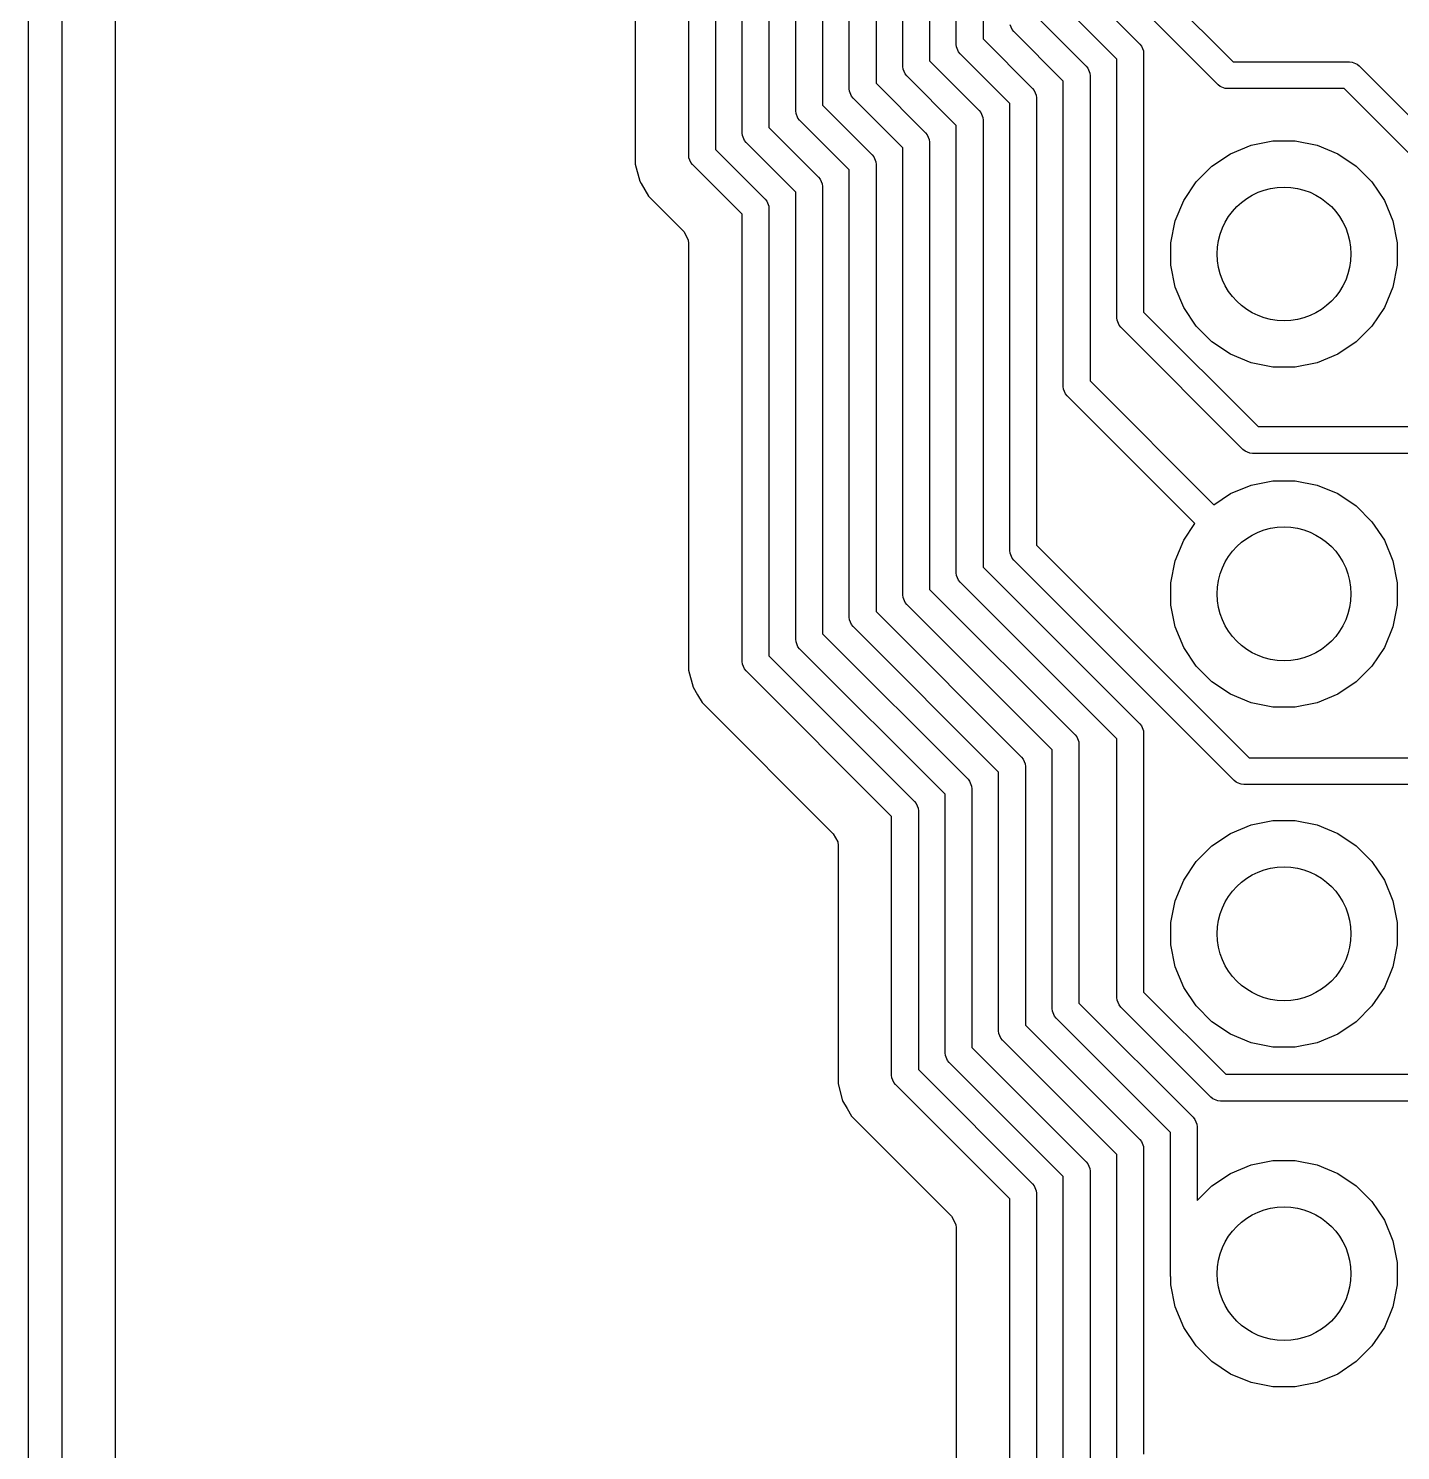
# Model space of a CAD drawing. Extents: x 0.71 to 7.56, y -5.16 to -0.79.
# Drawn here: x 4.2648 to 4.6685, y -4.444 to -4.0256 of the extents above; entities that cross this region are included whole.
import ezdxf

# ---------------------------------------------------------------- set-up
doc = ezdxf.new("R2010")
doc.units = 0
doc.header["$MEASUREMENT"] = 0
doc.layers.add('BLACK', color=7, linetype='CONTINUOUS')

msp = doc.modelspace()

# ---------------------------------------------------------------- linework, layer by layer
at = {"layer": 'BLACK', "linetype": 'CONTINUOUS'}
for p, q in [((4.26476, -4.47933), (4.26476, -3.80989)), ((4.27461, -3.81031), (4.27461, -4.48221)), ((4.29037, -4.47366), (4.29037, -3.82194)), ((4.5378, -4.03028), (4.5378, -3.97645)), ((4.54567, -3.97482), (4.54567, -4.02864)), ((4.52205, -4.0368), (4.52205, -3.98297)), ((4.52992, -3.98134), (4.52992, -4.03517)), ((4.5063, -4.04332), (4.5063, -3.98982)), ((4.51417, -3.98819), (4.51417, -4.04169)), ((4.49843, -3.99471), (4.49843, -4.04821)), ((4.49055, -4.04984), (4.49055, -3.99634)), ((4.4748, -4.05637), (4.4748, -4.00287)), ((4.48268, -4.00124), (4.48268, -4.05474)), ((4.46693, -4.00776), (4.46693, -4.06126)), ((4.45906, -4.06289), (4.45906, -4.00939)), ((4.59291, -4.00908), (4.61927, -4.03543)), ((4.57717, -4.0156), (4.59176, -4.03019)), ((4.61486, -4.04215), (4.58619, -4.01349)), ((4.44329, -4.01794), (4.44329, -4.06548)), ((4.58504, -4.03461), (4.57044, -4.02001)), ((4.55421, -4.02594), (4.55362, -4.02452)), ((4.56142, -4.02212), (4.57601, -4.03672)), ((4.54567, -4.02864), (4.56026, -4.04324)), ((4.5547, -4.02654), (4.55421, -4.02594)), ((4.56929, -4.04113), (4.5547, -4.02654)), ((4.53787, -4.03104), (4.5378, -4.03028)), ((4.53846, -4.03246), (4.53787, -4.03104)), ((4.53895, -4.03306), (4.53846, -4.03246)), ((4.55354, -4.04765), (4.53895, -4.03306)), ((4.59176, -4.03019), (4.59225, -4.03079)), ((4.59225, -4.03079), (4.59284, -4.03221)), ((4.59284, -4.03221), (4.59291, -4.03298)), ((4.59291, -4.03298), (4.59291, -4.10908)), ((4.52212, -4.03757), (4.52205, -4.0368)), ((4.52992, -4.03517), (4.54452, -4.04976)), ((4.57601, -4.03672), (4.5765, -4.03731)), ((4.5765, -4.03731), (4.57709, -4.03873)), ((4.58504, -4.11071), (4.58504, -4.03461)), ((4.61927, -4.03543), (4.65354, -4.03543)), ((4.65354, -4.03543), (4.65431, -4.03551)), ((4.65431, -4.03551), (4.65573, -4.0361)), ((4.65573, -4.0361), (4.65633, -4.03659)), ((4.65633, -4.03659), (4.70219, -4.08245)), ((4.52271, -4.03899), (4.52212, -4.03757)), ((4.5232, -4.03958), (4.52271, -4.03899)), ((4.5378, -4.05418), (4.5232, -4.03958)), ((4.56929, -4.13093), (4.56929, -4.04113)), ((4.57709, -4.03873), (4.57717, -4.0395)), ((4.57717, -4.0395), (4.57717, -4.1293)), ((4.50637, -4.04409), (4.5063, -4.04332)), ((4.50696, -4.04551), (4.50637, -4.04409)), ((4.50745, -4.04611), (4.50696, -4.04551)), ((4.51417, -4.04169), (4.52877, -4.05629)), ((4.56026, -4.04324), (4.56075, -4.04384)), ((4.56075, -4.04384), (4.56134, -4.04526)), ((4.56134, -4.04526), (4.56142, -4.04602)), ((4.61545, -4.04264), (4.61486, -4.04215)), ((4.61687, -4.04323), (4.61545, -4.04264)), ((4.61764, -4.04331), (4.61687, -4.04323)), ((4.65191, -4.04331), (4.61764, -4.04331)), ((4.70095, -4.09234), (4.65191, -4.04331)), ((4.49063, -4.05061), (4.49055, -4.04984)), ((4.49843, -4.04821), (4.51302, -4.06281)), ((4.52205, -4.0607), (4.50745, -4.04611)), ((4.54452, -4.04976), (4.54501, -4.05036)), ((4.55354, -4.17921), (4.55354, -4.04765)), ((4.56142, -4.04602), (4.56142, -4.17758)), ((4.49121, -4.05203), (4.49063, -4.05061)), ((4.4917, -4.05263), (4.49121, -4.05203)), ((4.5063, -4.06722), (4.4917, -4.05263)), ((4.54501, -4.05036), (4.54559, -4.05178)), ((4.54559, -4.05178), (4.54567, -4.05255)), ((4.54567, -4.05255), (4.54567, -4.1841)), ((4.47488, -4.05714), (4.4748, -4.05637)), ((4.47547, -4.05856), (4.47488, -4.05714)), ((4.48268, -4.05474), (4.49727, -4.06933)), ((4.52877, -4.05629), (4.52926, -4.05688)), ((4.52926, -4.05688), (4.52926, -4.05688)), ((4.52926, -4.05688), (4.52985, -4.0583)), ((4.52985, -4.0583), (4.52992, -4.05907)), ((4.5378, -4.18573), (4.5378, -4.05418)), ((4.46693, -4.06126), (4.48152, -4.07585)), ((4.47596, -4.05915), (4.47547, -4.05856)), ((4.49055, -4.07375), (4.47596, -4.05915)), ((4.52205, -4.19226), (4.52205, -4.0607)), ((4.52992, -4.05907), (4.52992, -4.19063)), ((4.61302, -4.06608), (4.61848, -4.06244)), ((4.61848, -4.06244), (4.62454, -4.05993)), ((4.62454, -4.05993), (4.63097, -4.05865)), ((4.63097, -4.05865), (4.63753, -4.05865)), ((4.63753, -4.05865), (4.64397, -4.05993)), ((4.64397, -4.05993), (4.65003, -4.06244)), ((4.65003, -4.06244), (4.65548, -4.06608)), ((4.44329, -4.06548), (4.44463, -4.0705)), ((4.45913, -4.06366), (4.45906, -4.06289)), ((4.45972, -4.06508), (4.45913, -4.06366)), ((4.46021, -4.06567), (4.45972, -4.06508)), ((4.4748, -4.08027), (4.46021, -4.06567)), ((4.51302, -4.06281), (4.51351, -4.06341)), ((4.51351, -4.06341), (4.51351, -4.06341)), ((4.51351, -4.06341), (4.5141, -4.06482)), ((4.5141, -4.06482), (4.51417, -4.06559)), ((4.51417, -4.06559), (4.51417, -4.19715)), ((4.60838, -4.07072), (4.61302, -4.06608)), ((4.65548, -4.06608), (4.66012, -4.07072)), ((4.44463, -4.0705), (4.44507, -4.07125)), ((4.49727, -4.06933), (4.49776, -4.06993)), ((4.49776, -4.06993), (4.49776, -4.06993)), ((4.49776, -4.06993), (4.49835, -4.07135)), ((4.5063, -4.19878), (4.5063, -4.06722)), ((4.60474, -4.07618), (4.60838, -4.07072)), ((4.66012, -4.07072), (4.66377, -4.07618)), ((4.44507, -4.07125), (4.44722, -4.07499)), ((4.44722, -4.07499), (4.44722, -4.07499)), ((4.44722, -4.07499), (4.45761, -4.08537)), ((4.49055, -4.2053), (4.49055, -4.07375)), ((4.49835, -4.07135), (4.49843, -4.07212)), ((4.49843, -4.07212), (4.49843, -4.20367)), ((4.48152, -4.07585), (4.48201, -4.07645)), ((4.48201, -4.07645), (4.48201, -4.07645)), ((4.48201, -4.07645), (4.4826, -4.07787)), ((4.4826, -4.07787), (4.48268, -4.07864)), ((4.48268, -4.07864), (4.48268, -4.2102)), ((4.60223, -4.08224), (4.60474, -4.07618)), ((4.66377, -4.07618), (4.66628, -4.08224)), ((4.4748, -4.21183), (4.4748, -4.08027)), ((4.60095, -4.08867), (4.60223, -4.08224)), ((4.66628, -4.08224), (4.66756, -4.08867)), ((4.45761, -4.08537), (4.45892, -4.08779)), ((4.45892, -4.08779), (4.45904, -4.08882)), ((4.45904, -4.08882), (4.45904, -4.21442)), ((4.60095, -4.09523), (4.60095, -4.08867)), ((4.66756, -4.08867), (4.66756, -4.09523)), ((4.60223, -4.10167), (4.60095, -4.09523)), ((4.66756, -4.09523), (4.66628, -4.10167)), ((4.60474, -4.10773), (4.60223, -4.10167)), ((4.66628, -4.10167), (4.66377, -4.10773)), ((4.60838, -4.11318), (4.60474, -4.10773)), ((4.66377, -4.10773), (4.66012, -4.11318)), ((4.58512, -4.11147), (4.58504, -4.11071)), ((4.5857, -4.11289), (4.58512, -4.11147)), ((4.59291, -4.10908), (4.62658, -4.14274)), ((4.58619, -4.11349), (4.5857, -4.11289)), ((4.62216, -4.14946), (4.58619, -4.11349)), ((4.61302, -4.11782), (4.60838, -4.11318)), ((4.66012, -4.11318), (4.65548, -4.11782)), ((4.61848, -4.12147), (4.61302, -4.11782)), ((4.65548, -4.11782), (4.65003, -4.12147)), ((4.62454, -4.12398), (4.61848, -4.12147)), ((4.63097, -4.12526), (4.62454, -4.12398)), ((4.64397, -4.12398), (4.63753, -4.12526)), ((4.65003, -4.12147), (4.64397, -4.12398)), ((4.57717, -4.1293), (4.61358, -4.16571)), ((4.63753, -4.12526), (4.63097, -4.12526)), ((4.56937, -4.1317), (4.56929, -4.13093)), ((4.56995, -4.13312), (4.56937, -4.1317)), ((4.57044, -4.13371), (4.56995, -4.13312)), ((4.60801, -4.17128), (4.57044, -4.13371)), ((4.62658, -4.14274), (4.68898, -4.14274)), ((4.62276, -4.14995), (4.62216, -4.14946)), ((4.62418, -4.15054), (4.62276, -4.14995)), ((4.62495, -4.15061), (4.62418, -4.15054)), ((4.68735, -4.15061), (4.62495, -4.15061)), ((4.62454, -4.15993), (4.63097, -4.15865)), ((4.63097, -4.15865), (4.63753, -4.15865)), ((4.63753, -4.15865), (4.64397, -4.15993)), ((4.61358, -4.16571), (4.61848, -4.16244)), ((4.61848, -4.16244), (4.62454, -4.15993)), ((4.64397, -4.15993), (4.65003, -4.16244)), ((4.65003, -4.16244), (4.65548, -4.16608)), ((4.65548, -4.16608), (4.66012, -4.17072)), ((4.66012, -4.17072), (4.66377, -4.17618)), ((4.60474, -4.17618), (4.60801, -4.17128)), ((4.55362, -4.17998), (4.55354, -4.17921)), ((4.56142, -4.17758), (4.624, -4.24016)), ((4.60223, -4.18224), (4.60474, -4.17618)), ((4.66377, -4.17618), (4.66628, -4.18224)), ((4.55421, -4.1814), (4.55362, -4.17998)), ((4.5547, -4.18199), (4.55421, -4.1814)), ((4.61958, -4.24688), (4.5547, -4.18199)), ((4.60095, -4.18867), (4.60223, -4.18224)), ((4.66628, -4.18224), (4.66756, -4.18867)), ((4.53787, -4.1865), (4.5378, -4.18573)), ((4.53846, -4.18792), (4.53787, -4.1865)), ((4.53895, -4.18852), (4.53846, -4.18792)), ((4.54567, -4.1841), (4.59176, -4.23019)), ((4.52992, -4.19063), (4.57273, -4.23344)), ((4.58504, -4.23461), (4.53895, -4.18852)), ((4.60095, -4.19523), (4.60095, -4.18867)), ((4.66756, -4.18867), (4.66756, -4.19523)), ((4.52212, -4.19302), (4.52205, -4.19226)), ((4.52271, -4.19444), (4.52212, -4.19302)), ((4.5232, -4.19504), (4.52271, -4.19444)), ((4.56601, -4.23785), (4.5232, -4.19504)), ((4.60223, -4.20167), (4.60095, -4.19523)), ((4.66756, -4.19523), (4.66628, -4.20167)), ((4.50637, -4.19955), (4.5063, -4.19878)), ((4.50696, -4.20097), (4.50637, -4.19955)), ((4.51417, -4.19715), (4.55698, -4.23996)), ((4.49843, -4.20367), (4.54124, -4.24648)), ((4.50745, -4.20156), (4.50696, -4.20097)), ((4.55026, -4.24437), (4.50745, -4.20156)), ((4.60474, -4.20773), (4.60223, -4.20167)), ((4.66628, -4.20167), (4.66377, -4.20773)), ((4.49063, -4.20607), (4.49055, -4.2053)), ((4.49121, -4.20749), (4.49063, -4.20607)), ((4.4917, -4.20809), (4.49121, -4.20749)), ((4.53452, -4.2509), (4.4917, -4.20809)), ((4.60838, -4.21318), (4.60474, -4.20773)), ((4.66377, -4.20773), (4.66012, -4.21318)), ((4.47488, -4.21259), (4.4748, -4.21183)), ((4.47547, -4.21401), (4.47488, -4.21259)), ((4.48268, -4.2102), (4.52549, -4.25301)), ((4.45904, -4.21442), (4.46038, -4.21943)), ((4.47596, -4.21461), (4.47547, -4.21401)), ((4.51877, -4.25742), (4.47596, -4.21461)), ((4.61302, -4.21782), (4.60838, -4.21318)), ((4.66012, -4.21318), (4.65548, -4.21782)), ((4.46038, -4.21943), (4.46168, -4.22168)), ((4.61848, -4.22147), (4.61302, -4.21782)), ((4.62454, -4.22398), (4.61848, -4.22147)), ((4.65003, -4.22147), (4.64397, -4.22398)), ((4.65548, -4.21782), (4.65003, -4.22147)), ((4.46168, -4.22168), (4.46297, -4.22392)), ((4.46297, -4.22392), (4.46297, -4.22392)), ((4.46297, -4.22392), (4.50157, -4.26252)), ((4.63097, -4.22526), (4.62454, -4.22398)), ((4.63753, -4.22526), (4.63097, -4.22526)), ((4.64397, -4.22398), (4.63753, -4.22526)), ((4.57273, -4.23344), (4.57322, -4.23403)), ((4.59176, -4.23019), (4.59225, -4.23079)), ((4.59225, -4.23079), (4.59225, -4.23079)), ((4.59225, -4.23079), (4.59284, -4.23221)), ((4.59284, -4.23221), (4.59291, -4.23298)), ((4.59291, -4.23298), (4.59291, -4.30908)), ((4.56601, -4.31395), (4.56601, -4.23785)), ((4.57322, -4.23403), (4.57381, -4.23545)), ((4.57381, -4.23545), (4.57389, -4.23622)), ((4.57389, -4.23622), (4.57389, -4.31232)), ((4.58504, -4.31071), (4.58504, -4.23461)), ((4.55698, -4.23996), (4.55747, -4.24056)), ((4.55747, -4.24056), (4.55806, -4.24198)), ((4.55806, -4.24198), (4.55814, -4.24274)), ((4.624, -4.24016), (4.68639, -4.24016)), ((4.54124, -4.24648), (4.54173, -4.24708)), ((4.55026, -4.32047), (4.55026, -4.24437)), ((4.55814, -4.24274), (4.55814, -4.31884)), ((4.54173, -4.24708), (4.54231, -4.2485)), ((4.54231, -4.2485), (4.54239, -4.24927)), ((4.54239, -4.24927), (4.54239, -4.32536)), ((4.62018, -4.24737), (4.61958, -4.24688)), ((4.62059, -4.24754), (4.62018, -4.24737)), ((4.6216, -4.24796), (4.62059, -4.24754)), ((4.62236, -4.24803), (4.6216, -4.24796)), ((4.68476, -4.24803), (4.62236, -4.24803)), ((4.52549, -4.25301), (4.52598, -4.2536)), ((4.52598, -4.2536), (4.52657, -4.25502)), ((4.53452, -4.327), (4.53452, -4.2509)), ((4.51877, -4.33352), (4.51877, -4.25742)), ((4.52657, -4.25502), (4.52664, -4.25579)), ((4.52664, -4.25579), (4.52664, -4.33189)), ((4.62454, -4.25993), (4.63097, -4.25865)), ((4.63097, -4.25865), (4.63753, -4.25865)), ((4.63753, -4.25865), (4.64397, -4.25993)), ((4.50157, -4.26252), (4.50289, -4.26494)), ((4.61302, -4.26608), (4.61848, -4.26244)), ((4.61848, -4.26244), (4.62454, -4.25993)), ((4.64397, -4.25993), (4.65003, -4.26244)), ((4.65003, -4.26244), (4.65548, -4.26608)), ((4.50289, -4.26494), (4.503, -4.26597)), ((4.503, -4.26597), (4.503, -4.33611)), ((4.60838, -4.27072), (4.61302, -4.26608)), ((4.65548, -4.26608), (4.66012, -4.27072)), ((4.60474, -4.27618), (4.60838, -4.27072)), ((4.66012, -4.27072), (4.66377, -4.27618)), ((4.60223, -4.28224), (4.60474, -4.27618)), ((4.66377, -4.27618), (4.66628, -4.28224)), ((4.60095, -4.28867), (4.60223, -4.28224)), ((4.66628, -4.28224), (4.66756, -4.28867)), ((4.60095, -4.29523), (4.60095, -4.28867)), ((4.66756, -4.28867), (4.66756, -4.29523)), ((4.60223, -4.30167), (4.60095, -4.29523)), ((4.66756, -4.29523), (4.66628, -4.30167)), ((4.60474, -4.30773), (4.60223, -4.30167)), ((4.66628, -4.30167), (4.66377, -4.30773)), ((4.59291, -4.30908), (4.61713, -4.33329)), ((4.60838, -4.31318), (4.60474, -4.30773)), ((4.66377, -4.30773), (4.66012, -4.31318)), ((4.57389, -4.31232), (4.60751, -4.34594)), ((4.58512, -4.31147), (4.58504, -4.31071)), ((4.5857, -4.31289), (4.58512, -4.31147)), ((4.58619, -4.31349), (4.5857, -4.31289)), ((4.61271, -4.34001), (4.58619, -4.31349)), ((4.61302, -4.31782), (4.60838, -4.31318)), ((4.66012, -4.31318), (4.65548, -4.31782)), ((4.56609, -4.31472), (4.56601, -4.31395)), ((4.56667, -4.31614), (4.56609, -4.31472)), ((4.56716, -4.31673), (4.56667, -4.31614)), ((4.60079, -4.35036), (4.56716, -4.31673)), ((4.55034, -4.32124), (4.55026, -4.32047)), ((4.55093, -4.32266), (4.55034, -4.32124)), ((4.55814, -4.31884), (4.59176, -4.35246)), ((4.61848, -4.32147), (4.61302, -4.31782)), ((4.62454, -4.32398), (4.61848, -4.32147)), ((4.65003, -4.32147), (4.64397, -4.32398)), ((4.65548, -4.31782), (4.65003, -4.32147)), ((4.54239, -4.32536), (4.57601, -4.35899)), ((4.55142, -4.32326), (4.55093, -4.32266)), ((4.58504, -4.35688), (4.55142, -4.32326)), ((4.63097, -4.32526), (4.62454, -4.32398)), ((4.63753, -4.32526), (4.63097, -4.32526)), ((4.64397, -4.32398), (4.63753, -4.32526)), ((4.53459, -4.32776), (4.53452, -4.327)), ((4.53518, -4.32918), (4.53459, -4.32776)), ((4.53567, -4.32978), (4.53518, -4.32918)), ((4.56929, -4.3634), (4.53567, -4.32978)), ((4.51884, -4.33429), (4.51877, -4.33352)), ((4.51943, -4.33571), (4.51884, -4.33429)), ((4.52664, -4.33189), (4.56026, -4.36551)), ((4.61713, -4.33329), (4.67953, -4.33329)), ((4.503, -4.33611), (4.50434, -4.34112)), ((4.51992, -4.3363), (4.51943, -4.33571)), ((4.55354, -4.36993), (4.51992, -4.3363)), ((4.50434, -4.34112), (4.50564, -4.34337)), ((4.61331, -4.3405), (4.61271, -4.34001)), ((4.61473, -4.34109), (4.61331, -4.3405)), ((4.6155, -4.34117), (4.61473, -4.34109)), ((4.6779, -4.34117), (4.6155, -4.34117)), ((4.50564, -4.34337), (4.50694, -4.34562)), ((4.50694, -4.34562), (4.50694, -4.34562)), ((4.50694, -4.34562), (4.53635, -4.37503)), ((4.60751, -4.34594), (4.608, -4.34654)), ((4.608, -4.34654), (4.60859, -4.34796)), ((4.60079, -4.39195), (4.60079, -4.35036)), ((4.60859, -4.34796), (4.60866, -4.34873)), ((4.60866, -4.34873), (4.60866, -4.37045)), ((4.59176, -4.35246), (4.59225, -4.35306)), ((4.59225, -4.35306), (4.59284, -4.35448)), ((4.59284, -4.35448), (4.59291, -4.35525)), ((4.59291, -4.35525), (4.59291, -4.44505)), ((4.57601, -4.35899), (4.5765, -4.35958)), ((4.58504, -4.44668), (4.58504, -4.35688)), ((4.62454, -4.35993), (4.63097, -4.35865)), ((4.63097, -4.35865), (4.63753, -4.35865)), ((4.63753, -4.35865), (4.64397, -4.35993)), ((4.56929, -4.53093), (4.56929, -4.3634)), ((4.5765, -4.35958), (4.57709, -4.361)), ((4.57709, -4.361), (4.57717, -4.36177)), ((4.57717, -4.36177), (4.57717, -4.5293)), ((4.61302, -4.36608), (4.61848, -4.36244)), ((4.61848, -4.36244), (4.62454, -4.35993)), ((4.64397, -4.35993), (4.65003, -4.36244)), ((4.65003, -4.36244), (4.65548, -4.36608)), ((4.56026, -4.36551), (4.56075, -4.36611)), ((4.56075, -4.36611), (4.56134, -4.36753)), ((4.56134, -4.36753), (4.56142, -4.36829)), ((4.60866, -4.37045), (4.61302, -4.36608)), ((4.65548, -4.36608), (4.66012, -4.37072)), ((4.55354, -4.53745), (4.55354, -4.36993)), ((4.56142, -4.36829), (4.56142, -4.53582)), ((4.66012, -4.37072), (4.66377, -4.37618)), ((4.53635, -4.37503), (4.53766, -4.37744)), ((4.66377, -4.37618), (4.66628, -4.38224)), ((4.53766, -4.37744), (4.53778, -4.37848)), ((4.53778, -4.37848), (4.53778, -4.53643)), ((4.66628, -4.38224), (4.66756, -4.38867)), ((4.66756, -4.38867), (4.66756, -4.39523)), ((4.60086, -4.39272), (4.60079, -4.39195)), ((4.60095, -4.39293), (4.60086, -4.39272)), ((4.60095, -4.39523), (4.60095, -4.39293)), ((4.60223, -4.40167), (4.60095, -4.39523)), ((4.66756, -4.39523), (4.66628, -4.40167)), ((4.60474, -4.40773), (4.60223, -4.40167)), ((4.66628, -4.40167), (4.66377, -4.40773)), ((4.60838, -4.41318), (4.60474, -4.40773)), ((4.66377, -4.40773), (4.66012, -4.41318)), ((4.61302, -4.41782), (4.60838, -4.41318)), ((4.66012, -4.41318), (4.65548, -4.41782)), ((4.61848, -4.42147), (4.61302, -4.41782)), ((4.65548, -4.41782), (4.65003, -4.42147)), ((4.62454, -4.42398), (4.61848, -4.42147)), ((4.65003, -4.42147), (4.64397, -4.42398)), ((4.63097, -4.42526), (4.62454, -4.42398)), ((4.63753, -4.42526), (4.63097, -4.42526)), ((4.64397, -4.42398), (4.63753, -4.42526))]:
    msp.add_line(p, q, dxfattribs=at)
at = {"layer": 'BLACK'}
for centre in [(4.63425, -4.09195), (4.63425, -4.19195), (4.63425, -4.29195), (4.63425, -4.39195)]:
    msp.add_circle(centre, 0.01969, dxfattribs=at)

doc.saveas('drawing.dxf')
